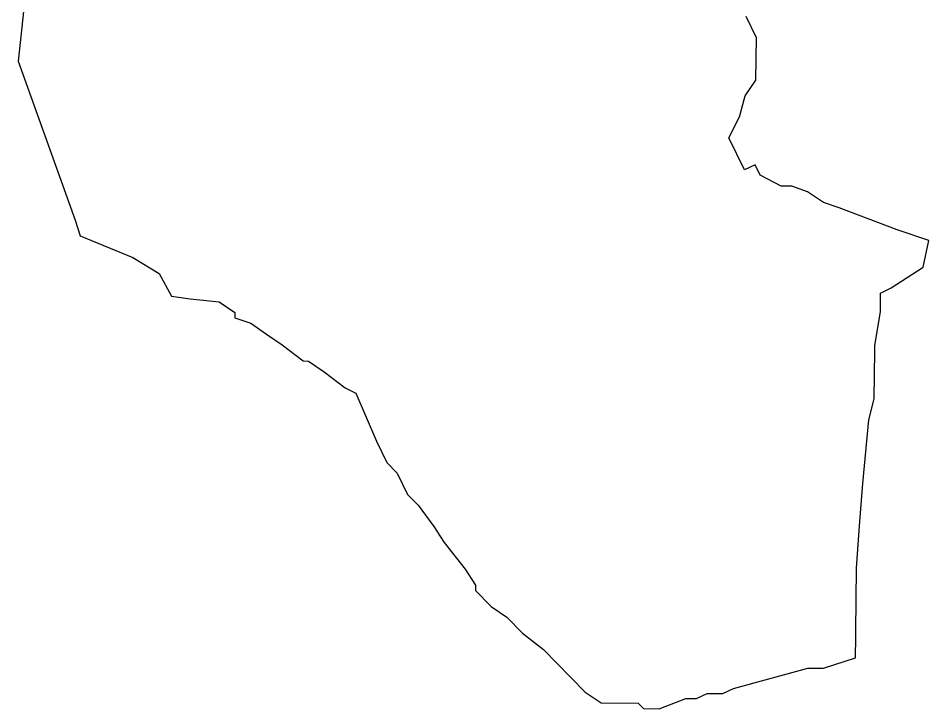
# Model space of a CAD drawing. Header units: metres. Extents: x 281626 to 285835, y 2019143 to 2022964.
# Drawn here: x 283847 to 285835, y 2019450 to 2020957 of the extents above; entities that cross this region are included whole.
import ezdxf

# ---------------------------------------------------------------- set-up
doc = ezdxf.new("R2010")
doc.units = ezdxf.units.M
doc.header["$MEASUREMENT"] = 0
doc.layers.add('VILLAGE BOUNDRY', color=10, linetype='Continuous')

msp = doc.modelspace()

# ---------------------------------------------------------------- linework, layer by layer
at = {"layer": 'VILLAGE BOUNDRY'}
msp.add_lwpolyline([(283859.1, 2020978.5), (283846.7, 2020863.4), (283970.8, 2020516.7), (283982.1, 2020482), (284097.1, 2020435), (284154.4, 2020400), (284181.7, 2020350.9), (284222.1, 2020344.8), (284285.5, 2020338.3), (284319.9, 2020314.9), (284319.8, 2020303.3), (284354.3, 2020291.4), (284388.7, 2020267.9), (284423.1, 2020244.4), (284468.9, 2020209.3), (284480.5, 2020209.1), (284514.9, 2020185.7), (284560.7, 2020150.5), (284583.7, 2020138.7), (284628.8, 2020034.3), (284651.4, 2019987.8), (284674.2, 2019964.5), (284696.9, 2019918), (284719.7, 2019894.7), (284753.9, 2019848.1), (284776.6, 2019813.2), (284822.2, 2019755), (284844.9, 2019720.1), (284844.8, 2019708.5), (284879, 2019673.5), (284913.4, 2019650), (284947.7, 2019615), (284993.5, 2019579.8), (285022.1, 2019550.7), (285084.9, 2019486.5), (285119.3, 2019463), (285200.2, 2019462.1), (285211.6, 2019450.4), (285246.2, 2019450.1), (285304.3, 2019472.6), (285327.4, 2019472.3), (285350.6, 2019483.6), (285362.1, 2019483.5), (285385.2, 2019483.2), (285408.4, 2019494.5), (285570.7, 2019539), (285605.3, 2019538.6), (285674.9, 2019561), (285675.4, 2019607.2), (285675.5, 2019618.7), (285677, 2019757.3), (285683.7, 2019849.6), (285690.5, 2019942), (285703.6, 2020080.5), (285715.6, 2020126.5), (285716.7, 2020230.5), (285716.8, 2020242.1), (285729.2, 2020317), (285729.6, 2020357.4), (285752.9, 2020368.7), (285822.6, 2020414.2), (285834.8, 2020471.8), (285765.8, 2020495.6), (285639.2, 2020543.2), (285604.7, 2020555.1), (285570.3, 2020578.6), (285535.8, 2020590.7), (285524.2, 2020590.7), (285512.7, 2020590.7), (285466.7, 2020614.4), (285455.4, 2020637.6), (285432.2, 2020626.3), (285398.3, 2020696), (285421.9, 2020741.9), (285433.9, 2020788), (285457.4, 2020822.4), (285458.4, 2020914.8), (285435.8, 2020961.3)], dxfattribs=at)

doc.saveas('drawing.dxf')
